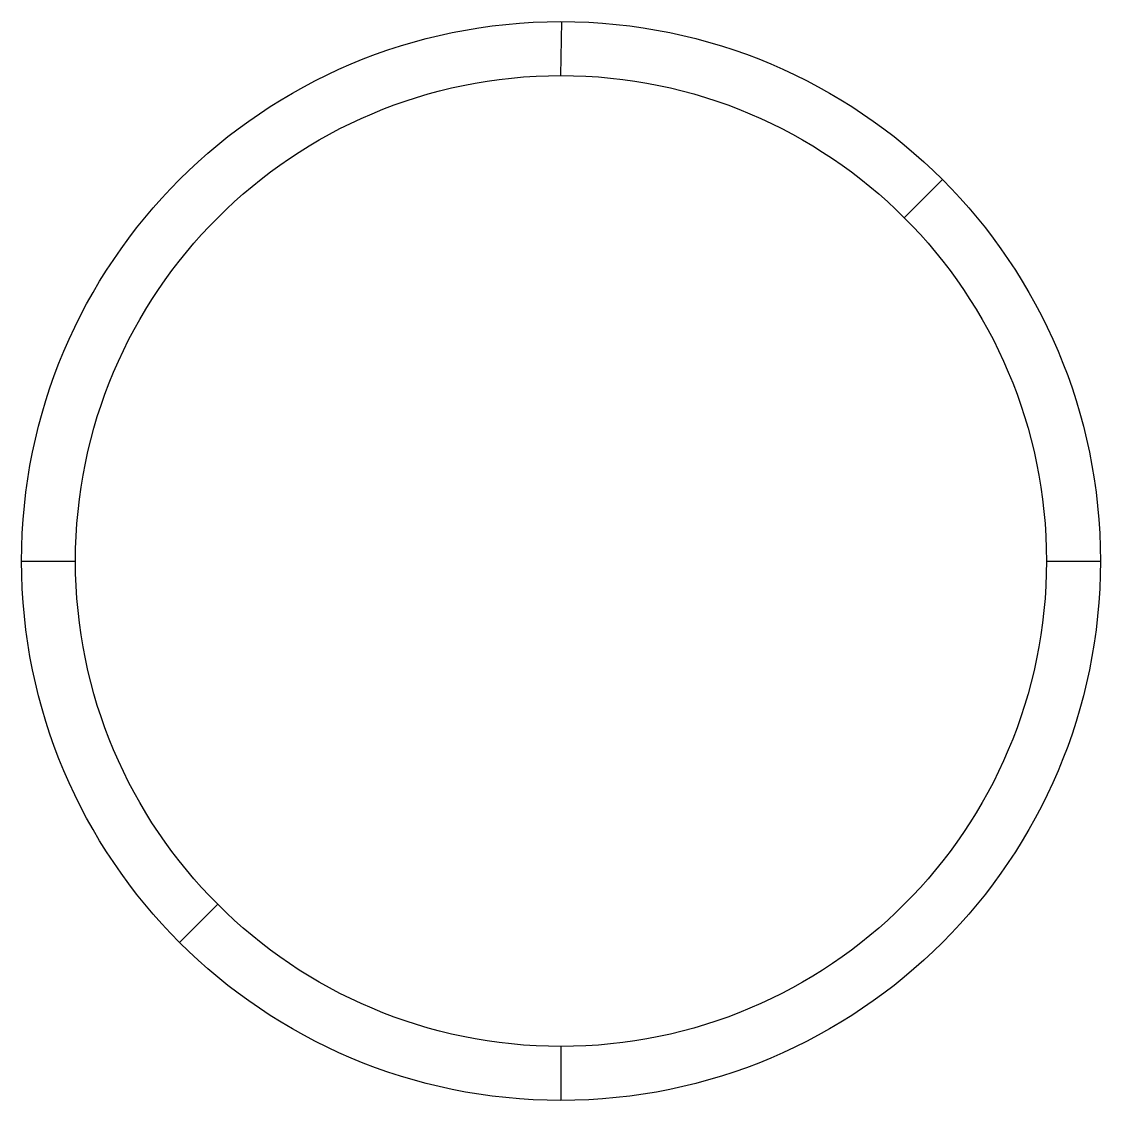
# Model space of a CAD drawing. Extents: x -86.5 to -66.5, y -68.8 to -48.8.
import ezdxf

# ---------------------------------------------------------------- set-up
doc = ezdxf.new("R2010")
doc.units = 12
doc.header["$LTSCALE"] = 3
doc.layers.add('2d', color=7, linetype='Continuous')

msp = doc.modelspace()

# ---------------------------------------------------------------- linework, layer by layer
at = {"layer": '2d', "ltscale": 0.05}
for p, q in [((-76.516, -49.84), (-76.503, -48.84)), ((-70.152, -52.476), (-69.445, -51.769)), ((-86.516, -58.84), (-85.516, -58.84)), ((-67.516, -58.84), (-66.516, -58.84)), ((-82.88, -65.204), (-83.587, -65.911)), ((-76.516, -67.84), (-76.516, -68.84))]:
    msp.add_line(p, q, dxfattribs=at)
for radius in [10, 9, 9]:
    msp.add_circle((-76.516, -58.84), radius, dxfattribs=at)

doc.saveas('drawing.dxf')
